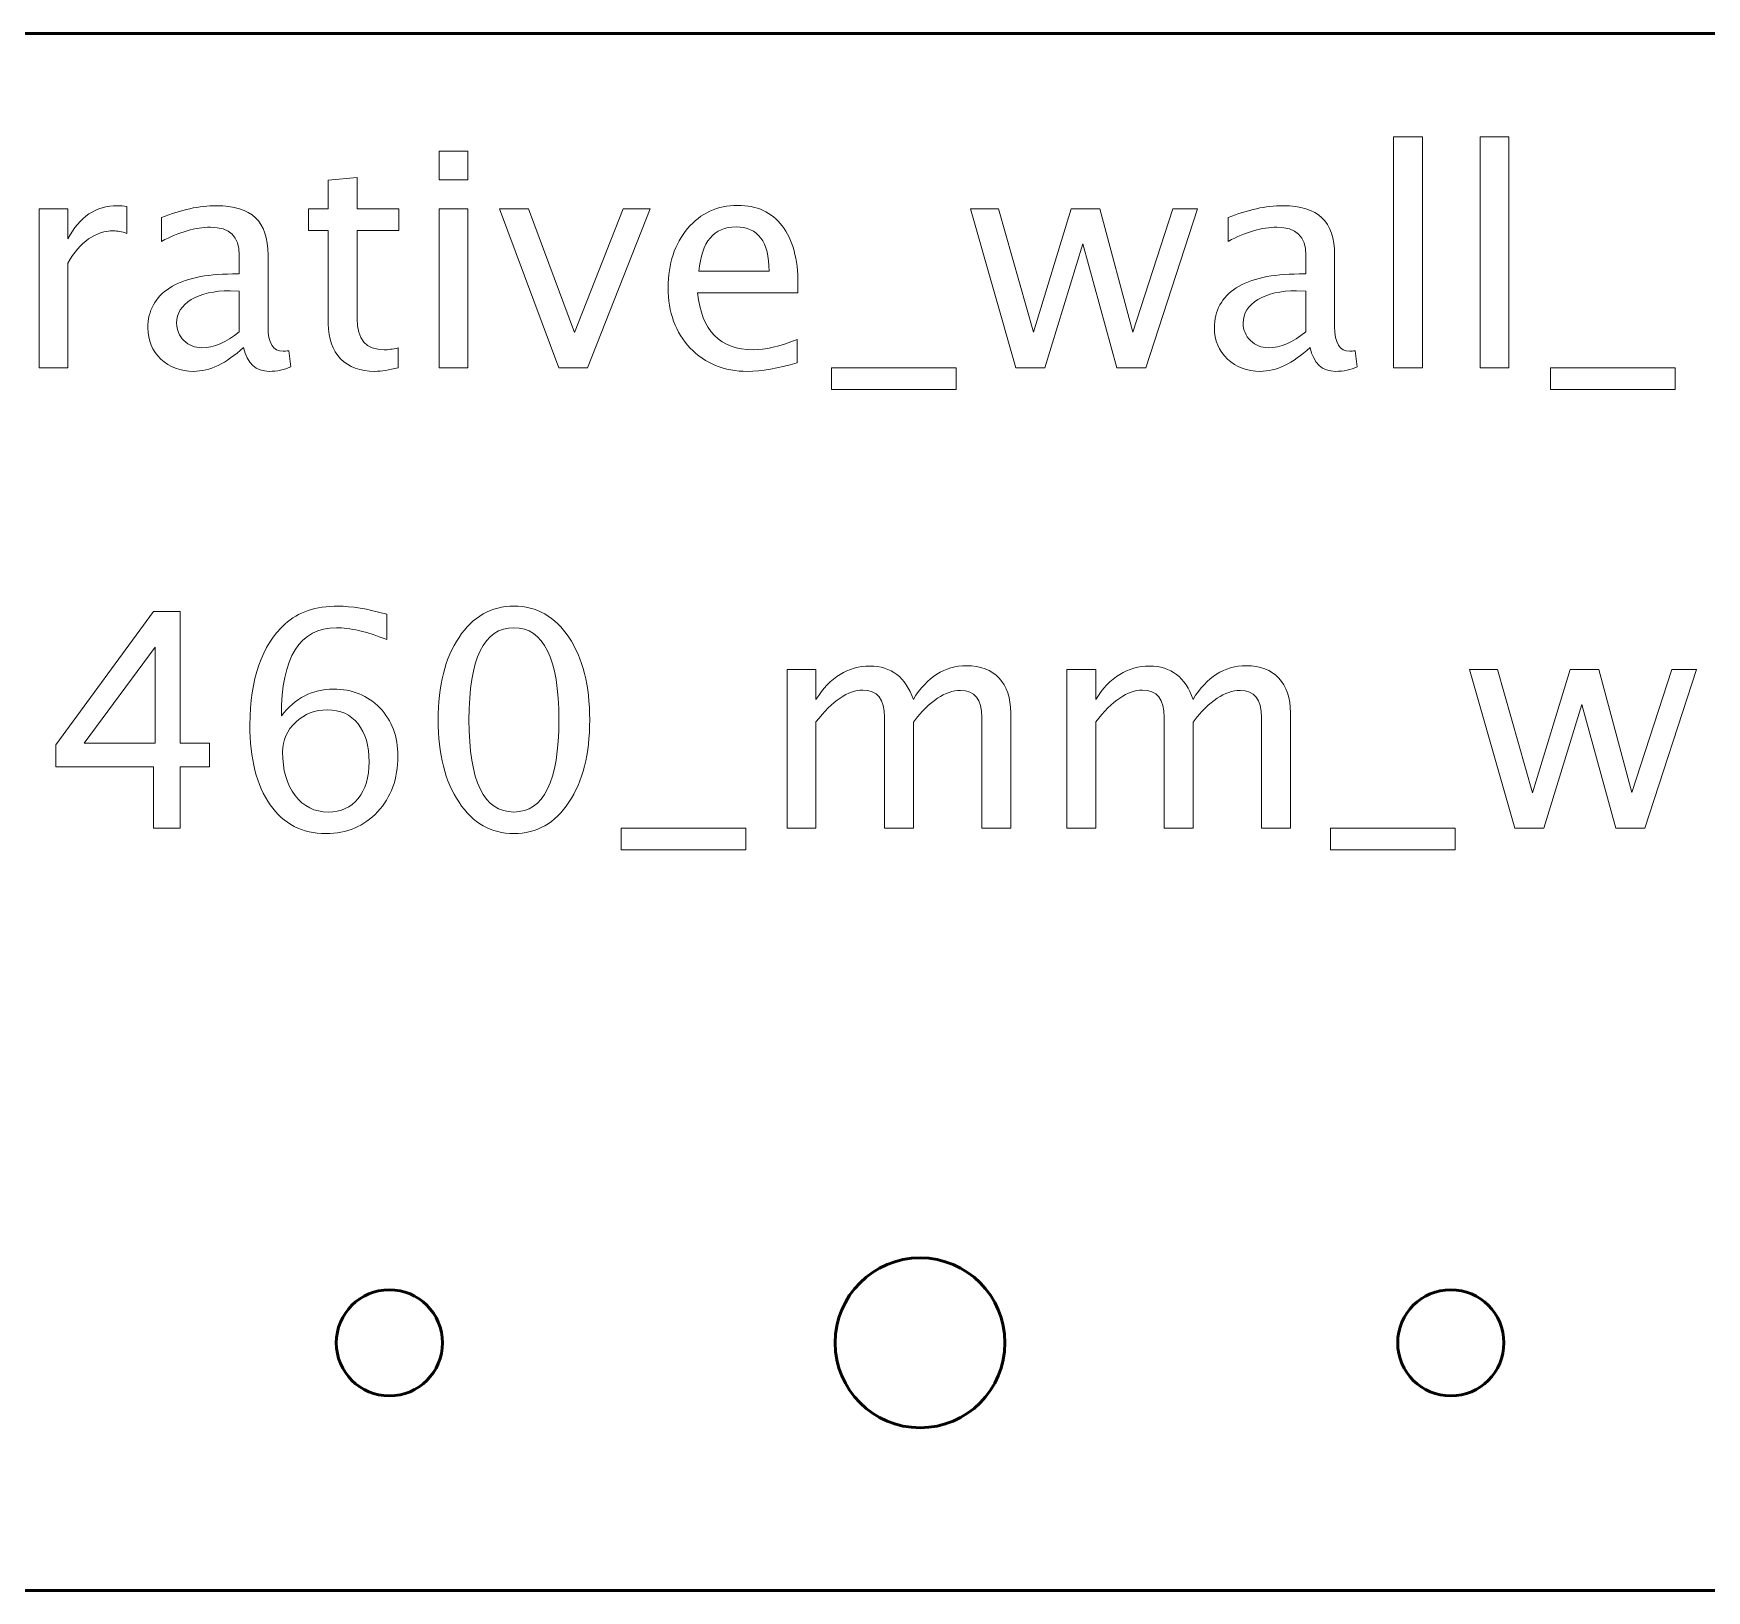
# Model space of a CAD drawing. Header units: centimetres. Extents: x -23.9 to 23.9, y -5.2 to 5.2.
# Drawn here: x -4.006 to 0.723, y 0.8 to 5.2 of the extents above; entities that cross this region are included whole.
import ezdxf

# ---------------------------------------------------------------- set-up
doc = ezdxf.new("R2010")
doc.units = ezdxf.units.CM
doc.header["$MEASUREMENT"] = 0
doc.layers.add('Layer 1', color=7, linetype='Continuous')

msp = doc.modelspace()

# ---------------------------------------------------------------- linework, layer by layer
at = {"layer": 'Layer 1', "lineweight": 53}
for centre, major_axis in [((-1.5, 1.5), (0, 0.24)), ((-3, 1.5), (0, 0.15)), ((0, 1.5), (0, 0.15))]:
    msp.add_ellipse(centre, major_axis=major_axis, ratio=1, dxfattribs=at)
msp.add_open_spline([(-23.95, 1.3), (-23.95, 1.3), (-23.95, 4.7), (-23.95, 4.7), (-23.95, 4.7), (-23.95, 4.97614), (-23.72614, 5.2), (-23.45, 5.2), (-23.45, 5.2), (-23.45, 5.2), (23.45, 5.2), (23.45, 5.2), (23.45, 5.2), (23.72614, 5.2), (23.95, 4.97614), (23.95, 4.7), (23.95, 4.7), (23.95, 4.7), (23.95, 1.3), (23.95, 1.3), (23.95, 1.3), (23.95, 1.02386), (23.72614, 0.8), (23.45, 0.8), (23.45, 0.8), (23.45, 0.8), (-23.45, 0.8), (-23.45, 0.8), (-23.45, 0.8), (-23.72614, 0.8), (-23.95, 1.02386), (-23.95, 1.3)], degree=3, knots=[0, 0, 0, 0, 0.1111111, 0.1111111, 0.1111111, 0.1111111, 0.2222222, 0.2222222, 0.2222222, 0.2222222, 0.3333333, 0.3333333, 0.3333333, 0.3333333, 0.4444444, 0.4444444, 0.4444444, 0.4444444, 0.5555556, 0.5555556, 0.5555556, 0.5555556, 0.6666667, 0.6666667, 0.6666667, 0.6666667, 0.7777778, 0.7777778, 0.7777778, 0.7777778, 1, 1, 1, 1], dxfattribs=at)
at = {"layer": 'Layer 1', "color": 5, "lineweight": 9}
for points, knots in [([(-0.16158, 4.25531), (-0.16158, 4.25531), (-0.16158, 4.90809), (-0.16158, 4.90809), (-0.16158, 4.90809), (-0.16158, 4.90809), (-0.0803, 4.90809), (-0.0803, 4.90809), (-0.0803, 4.90809), (-0.0803, 4.90809), (-0.0803, 4.25531), (-0.0803, 4.25531), (-0.0803, 4.25531), (-0.0803, 4.25531), (-0.16158, 4.25531), (-0.16158, 4.25531)], [0, 0, 0, 0, 0.2, 0.2, 0.2, 0.2, 0.4, 0.4, 0.4, 0.4, 0.6, 0.6, 0.6, 0.6, 1, 1, 1, 1]), ([(0.08311, 4.25531), (0.08311, 4.25531), (0.08311, 4.90809), (0.08311, 4.90809), (0.08311, 4.90809), (0.08311, 4.90809), (0.16439, 4.90809), (0.16439, 4.90809), (0.16439, 4.90809), (0.16439, 4.90809), (0.16439, 4.25531), (0.16439, 4.25531), (0.16439, 4.25531), (0.16439, 4.25531), (0.08311, 4.25531), (0.08311, 4.25531)], [0, 0, 0, 0, 0.2, 0.2, 0.2, 0.2, 0.4, 0.4, 0.4, 0.4, 0.6, 0.6, 0.6, 0.6, 1, 1, 1, 1]), ([(-2.85936, 4.78617), (-2.85936, 4.78617), (-2.85936, 4.86745), (-2.85936, 4.86745), (-2.85936, 4.86745), (-2.85936, 4.86745), (-2.77808, 4.86745), (-2.77808, 4.86745), (-2.77808, 4.86745), (-2.77808, 4.86745), (-2.77808, 4.78617), (-2.77808, 4.78617), (-2.77808, 4.78617), (-2.77808, 4.78617), (-2.85936, 4.78617), (-2.85936, 4.78617)], [0, 0, 0, 0, 0.2, 0.2, 0.2, 0.2, 0.4, 0.4, 0.4, 0.4, 0.6, 0.6, 0.6, 0.6, 1, 1, 1, 1]), ([(-2.97535, 4.25545), (-3.00047, 4.24854), (-3.02234, 4.24515), (-3.04082, 4.24515), (-3.04082, 4.24515), (-3.08231, 4.24515), (-3.11463, 4.257), (-3.13777, 4.28071), (-3.13777, 4.28071), (-3.16105, 4.30442), (-3.17262, 4.3373), (-3.17262, 4.37949), (-3.17262, 4.37949), (-3.17262, 4.37949), (-3.17262, 4.64308), (-3.17262, 4.64308), (-3.17262, 4.64308), (-3.17262, 4.64308), (-3.22879, 4.64308), (-3.22879, 4.64308), (-3.22879, 4.64308), (-3.22879, 4.64308), (-3.22879, 4.70405), (-3.22879, 4.70405), (-3.22879, 4.70405), (-3.22879, 4.70405), (-3.17262, 4.70405), (-3.17262, 4.70405), (-3.17262, 4.70405), (-3.17262, 4.70405), (-3.17262, 4.78518), (-3.17262, 4.78518), (-3.17262, 4.78518), (-3.17262, 4.78518), (-3.09134, 4.79295), (-3.09134, 4.79295), (-3.09134, 4.79295), (-3.09134, 4.79295), (-3.09134, 4.70405), (-3.09134, 4.70405), (-3.09134, 4.70405), (-3.09134, 4.70405), (-2.97366, 4.70405), (-2.97366, 4.70405), (-2.97366, 4.70405), (-2.97366, 4.70405), (-2.97366, 4.64308), (-2.97366, 4.64308), (-2.97366, 4.64308), (-2.97366, 4.64308), (-3.09134, 4.64308), (-3.09134, 4.64308), (-3.09134, 4.64308), (-3.09134, 4.64308), (-3.09134, 4.39416), (-3.09134, 4.39416), (-3.09134, 4.39416), (-3.09134, 4.33546), (-3.0658, 4.30611), (-3.01486, 4.30611), (-3.01486, 4.30611), (-3.00399, 4.30611), (-2.99087, 4.30794), (-2.97535, 4.31147), (-2.97535, 4.31147), (-2.97535, 4.31147), (-2.97535, 4.25545), (-2.97535, 4.25545)], [0, 0, 0, 0, 0.0555556, 0.0555556, 0.0555556, 0.0555556, 0.1111111, 0.1111111, 0.1111111, 0.1111111, 0.1666667, 0.1666667, 0.1666667, 0.1666667, 0.2222222, 0.2222222, 0.2222222, 0.2222222, 0.2777778, 0.2777778, 0.2777778, 0.2777778, 0.3333333, 0.3333333, 0.3333333, 0.3333333, 0.3888889, 0.3888889, 0.3888889, 0.3888889, 0.4444444, 0.4444444, 0.4444444, 0.4444444, 0.5, 0.5, 0.5, 0.5, 0.5555556, 0.5555556, 0.5555556, 0.5555556, 0.6111111, 0.6111111, 0.6111111, 0.6111111, 0.6666667, 0.6666667, 0.6666667, 0.6666667, 0.7222222, 0.7222222, 0.7222222, 0.7222222, 0.7777778, 0.7777778, 0.7777778, 0.7777778, 0.8333333, 0.8333333, 0.8333333, 0.8333333, 0.8888889, 0.8888889, 0.8888889, 0.8888889, 1, 1, 1, 1]), ([(-3.98994, 4.25531), (-3.98994, 4.25531), (-3.98994, 4.70405), (-3.98994, 4.70405), (-3.98994, 4.70405), (-3.98994, 4.70405), (-3.90866, 4.70405), (-3.90866, 4.70405), (-3.90866, 4.70405), (-3.90866, 4.70405), (-3.90866, 4.61924), (-3.90866, 4.61924), (-3.90866, 4.61924), (-3.87634, 4.68203), (-3.8295, 4.71336), (-3.76797, 4.71336), (-3.76797, 4.71336), (-3.75965, 4.71336), (-3.7509, 4.71265), (-3.74187, 4.71124), (-3.74187, 4.71124), (-3.74187, 4.71124), (-3.74187, 4.63518), (-3.74187, 4.63518), (-3.74187, 4.63518), (-3.75598, 4.63984), (-3.76839, 4.64224), (-3.77912, 4.64224), (-3.77912, 4.64224), (-3.83077, 4.64224), (-3.87395, 4.61176), (-3.90866, 4.55066), (-3.90866, 4.55066), (-3.90866, 4.55066), (-3.90866, 4.25531), (-3.90866, 4.25531), (-3.90866, 4.25531), (-3.90866, 4.25531), (-3.98994, 4.25531), (-3.98994, 4.25531)], [0, 0, 0, 0, 0.0909091, 0.0909091, 0.0909091, 0.0909091, 0.1818182, 0.1818182, 0.1818182, 0.1818182, 0.2727273, 0.2727273, 0.2727273, 0.2727273, 0.3636364, 0.3636364, 0.3636364, 0.3636364, 0.4545455, 0.4545455, 0.4545455, 0.4545455, 0.5454545, 0.5454545, 0.5454545, 0.5454545, 0.6363636, 0.6363636, 0.6363636, 0.6363636, 0.7272727, 0.7272727, 0.7272727, 0.7272727, 0.8181818, 0.8181818, 0.8181818, 0.8181818, 1, 1, 1, 1]), ([(-3.41223, 4.31246), (-3.46105, 4.26759), (-3.50804, 4.24515), (-3.5532, 4.24515), (-3.5532, 4.24515), (-3.59031, 4.24515), (-3.62121, 4.25672), (-3.64563, 4.28), (-3.64563, 4.28), (-3.67018, 4.30329), (-3.68246, 4.33264), (-3.68246, 4.36806), (-3.68246, 4.36806), (-3.68246, 4.41702), (-3.66185, 4.4547), (-3.62065, 4.48095), (-3.62065, 4.48095), (-3.57944, 4.50719), (-3.52032, 4.52032), (-3.44327, 4.52032), (-3.44327, 4.52032), (-3.44327, 4.52032), (-3.42422, 4.52032), (-3.42422, 4.52032), (-3.42422, 4.52032), (-3.42422, 4.52032), (-3.42422, 4.57436), (-3.42422, 4.57436), (-3.42422, 4.57436), (-3.42422, 4.62643), (-3.45132, 4.6524), (-3.50564, 4.6524), (-3.50564, 4.6524), (-3.54769, 4.6524), (-3.5937, 4.63913), (-3.64351, 4.6126), (-3.64351, 4.6126), (-3.64351, 4.6126), (-3.64351, 4.67949), (-3.64351, 4.67949), (-3.64351, 4.67949), (-3.58876, 4.70207), (-3.53711, 4.71336), (-3.48871, 4.71336), (-3.48871, 4.71336), (-3.4389, 4.71336), (-3.40207, 4.70207), (-3.3785, 4.67935), (-3.3785, 4.67935), (-3.3548, 4.65663), (-3.34294, 4.62164), (-3.34294, 4.57436), (-3.34294, 4.57436), (-3.34294, 4.57436), (-3.34294, 4.37159), (-3.34294, 4.37159), (-3.34294, 4.37159), (-3.34294, 4.32516), (-3.32869, 4.30188), (-3.30004, 4.30188), (-3.30004, 4.30188), (-3.29652, 4.30188), (-3.29129, 4.30244), (-3.28438, 4.30357), (-3.28438, 4.30357), (-3.28438, 4.30357), (-3.27859, 4.25841), (-3.27859, 4.25841), (-3.27859, 4.25841), (-3.29708, 4.24952), (-3.3174, 4.24515), (-3.3397, 4.24515), (-3.3397, 4.24515), (-3.37766, 4.24515), (-3.40179, 4.26759), (-3.41223, 4.31246)], [0, 0, 0, 0, 0.05, 0.05, 0.05, 0.05, 0.1, 0.1, 0.1, 0.1, 0.15, 0.15, 0.15, 0.15, 0.2, 0.2, 0.2, 0.2, 0.25, 0.25, 0.25, 0.25, 0.3, 0.3, 0.3, 0.3, 0.35, 0.35, 0.35, 0.35, 0.4, 0.4, 0.4, 0.4, 0.45, 0.45, 0.45, 0.45, 0.5, 0.5, 0.5, 0.5, 0.55, 0.55, 0.55, 0.55, 0.6, 0.6, 0.6, 0.6, 0.65, 0.65, 0.65, 0.65, 0.7, 0.7, 0.7, 0.7, 0.75, 0.75, 0.75, 0.75, 0.8, 0.8, 0.8, 0.8, 0.85, 0.85, 0.85, 0.85, 0.9, 0.9, 0.9, 0.9, 1, 1, 1, 1]), ([(-2.85936, 4.25531), (-2.85936, 4.25531), (-2.85936, 4.70405), (-2.85936, 4.70405), (-2.85936, 4.70405), (-2.85936, 4.70405), (-2.77808, 4.70405), (-2.77808, 4.70405), (-2.77808, 4.70405), (-2.77808, 4.70405), (-2.77808, 4.25531), (-2.77808, 4.25531), (-2.77808, 4.25531), (-2.77808, 4.25531), (-2.85936, 4.25531), (-2.85936, 4.25531)], [0, 0, 0, 0, 0.2, 0.2, 0.2, 0.2, 0.4, 0.4, 0.4, 0.4, 0.6, 0.6, 0.6, 0.6, 1, 1, 1, 1]), ([(-2.52125, 4.25531), (-2.52125, 4.25531), (-2.68833, 4.70405), (-2.68833, 4.70405), (-2.68833, 4.70405), (-2.68833, 4.70405), (-2.60705, 4.70405), (-2.60705, 4.70405), (-2.60705, 4.70405), (-2.60705, 4.70405), (-2.4768, 4.35536), (-2.4768, 4.35536), (-2.4768, 4.35536), (-2.4768, 4.35536), (-2.33894, 4.70405), (-2.33894, 4.70405), (-2.33894, 4.70405), (-2.33894, 4.70405), (-2.26245, 4.70405), (-2.26245, 4.70405), (-2.26245, 4.70405), (-2.26245, 4.70405), (-2.43983, 4.25531), (-2.43983, 4.25531), (-2.43983, 4.25531), (-2.43983, 4.25531), (-2.52125, 4.25531), (-2.52125, 4.25531)], [0, 0, 0, 0, 0.125, 0.125, 0.125, 0.125, 0.25, 0.25, 0.25, 0.25, 0.375, 0.375, 0.375, 0.375, 0.5, 0.5, 0.5, 0.5, 0.625, 0.625, 0.625, 0.625, 0.75, 0.75, 0.75, 0.75, 1, 1, 1, 1]), ([(-1.84717, 4.2697), (-1.90178, 4.25333), (-1.94848, 4.24515), (-1.98743, 4.24515), (-1.98743, 4.24515), (-2.05389, 4.24515), (-2.10794, 4.26716), (-2.14957, 4.31105), (-2.14957, 4.31105), (-2.1912, 4.35493), (-2.21208, 4.4118), (-2.21208, 4.48179), (-2.21208, 4.48179), (-2.21208, 4.54967), (-2.19374, 4.60541), (-2.15691, 4.64901), (-2.15691, 4.64901), (-2.12008, 4.69247), (-2.07294, 4.71421), (-2.01551, 4.71421), (-2.01551, 4.71421), (-1.96118, 4.71421), (-1.91913, 4.69487), (-1.8895, 4.65621), (-1.8895, 4.65621), (-1.85987, 4.61754), (-1.84505, 4.56279), (-1.84505, 4.49181), (-1.84505, 4.49181), (-1.84505, 4.49181), (-1.84547, 4.46698), (-1.84547, 4.46698), (-1.84547, 4.46698), (-1.84547, 4.46698), (-2.12911, 4.46698), (-2.12911, 4.46698), (-2.12911, 4.46698), (-2.11725, 4.35973), (-2.0649, 4.30611), (-1.97219, 4.30611), (-1.97219, 4.30611), (-1.93818, 4.30611), (-1.89655, 4.31571), (-1.84717, 4.3349), (-1.84717, 4.3349), (-1.84717, 4.3349), (-1.84717, 4.2697), (-1.84717, 4.2697)], [0, 0, 0, 0, 0.0769231, 0.0769231, 0.0769231, 0.0769231, 0.1538462, 0.1538462, 0.1538462, 0.1538462, 0.2307692, 0.2307692, 0.2307692, 0.2307692, 0.3076923, 0.3076923, 0.3076923, 0.3076923, 0.3846154, 0.3846154, 0.3846154, 0.3846154, 0.4615385, 0.4615385, 0.4615385, 0.4615385, 0.5384615, 0.5384615, 0.5384615, 0.5384615, 0.6153846, 0.6153846, 0.6153846, 0.6153846, 0.6923077, 0.6923077, 0.6923077, 0.6923077, 0.7692308, 0.7692308, 0.7692308, 0.7692308, 0.8461538, 0.8461538, 0.8461538, 0.8461538, 1, 1, 1, 1]), ([(-1.22895, 4.25531), (-1.22895, 4.25531), (-1.35764, 4.70405), (-1.35764, 4.70405), (-1.35764, 4.70405), (-1.35764, 4.70405), (-1.27834, 4.70405), (-1.27834, 4.70405), (-1.27834, 4.70405), (-1.27834, 4.70405), (-1.1797, 4.35564), (-1.1797, 4.35564), (-1.1797, 4.35564), (-1.1797, 4.35564), (-1.0733, 4.70405), (-1.0733, 4.70405), (-1.0733, 4.70405), (-1.0733, 4.70405), (-0.99202, 4.70405), (-0.99202, 4.70405), (-0.99202, 4.70405), (-0.99202, 4.70405), (-0.89846, 4.3562), (-0.89846, 4.3562), (-0.89846, 4.3562), (-0.89846, 4.3562), (-0.78529, 4.70405), (-0.78529, 4.70405), (-0.78529, 4.70405), (-0.78529, 4.70405), (-0.71586, 4.70405), (-0.71586, 4.70405), (-0.71586, 4.70405), (-0.71586, 4.70405), (-0.86234, 4.25531), (-0.86234, 4.25531), (-0.86234, 4.25531), (-0.86234, 4.25531), (-0.94362, 4.25531), (-0.94362, 4.25531), (-0.94362, 4.25531), (-0.94362, 4.25531), (-1.03986, 4.60527), (-1.03986, 4.60527), (-1.03986, 4.60527), (-1.03986, 4.60527), (-1.14767, 4.25531), (-1.14767, 4.25531), (-1.14767, 4.25531), (-1.14767, 4.25531), (-1.22895, 4.25531), (-1.22895, 4.25531)], [0, 0, 0, 0, 0.0714286, 0.0714286, 0.0714286, 0.0714286, 0.1428571, 0.1428571, 0.1428571, 0.1428571, 0.2142857, 0.2142857, 0.2142857, 0.2142857, 0.2857143, 0.2857143, 0.2857143, 0.2857143, 0.3571429, 0.3571429, 0.3571429, 0.3571429, 0.4285714, 0.4285714, 0.4285714, 0.4285714, 0.5, 0.5, 0.5, 0.5, 0.5714286, 0.5714286, 0.5714286, 0.5714286, 0.6428571, 0.6428571, 0.6428571, 0.6428571, 0.7142857, 0.7142857, 0.7142857, 0.7142857, 0.7857143, 0.7857143, 0.7857143, 0.7857143, 0.8571429, 0.8571429, 0.8571429, 0.8571429, 1, 1, 1, 1]), ([(-0.3978, 4.31246), (-0.44662, 4.26759), (-0.49361, 4.24515), (-0.53877, 4.24515), (-0.53877, 4.24515), (-0.57588, 4.24515), (-0.60678, 4.25672), (-0.6312, 4.28), (-0.6312, 4.28), (-0.65575, 4.30329), (-0.66803, 4.33264), (-0.66803, 4.36806), (-0.66803, 4.36806), (-0.66803, 4.41702), (-0.64742, 4.4547), (-0.60622, 4.48095), (-0.60622, 4.48095), (-0.56501, 4.50719), (-0.50589, 4.52032), (-0.42884, 4.52032), (-0.42884, 4.52032), (-0.42884, 4.52032), (-0.40979, 4.52032), (-0.40979, 4.52032), (-0.40979, 4.52032), (-0.40979, 4.52032), (-0.40979, 4.57436), (-0.40979, 4.57436), (-0.40979, 4.57436), (-0.40979, 4.62643), (-0.43689, 4.6524), (-0.49121, 4.6524), (-0.49121, 4.6524), (-0.53326, 4.6524), (-0.57927, 4.63913), (-0.62908, 4.6126), (-0.62908, 4.6126), (-0.62908, 4.6126), (-0.62908, 4.67949), (-0.62908, 4.67949), (-0.62908, 4.67949), (-0.57433, 4.70207), (-0.52268, 4.71336), (-0.47428, 4.71336), (-0.47428, 4.71336), (-0.42447, 4.71336), (-0.38764, 4.70207), (-0.36407, 4.67935), (-0.36407, 4.67935), (-0.34037, 4.65663), (-0.32851, 4.62164), (-0.32851, 4.57436), (-0.32851, 4.57436), (-0.32851, 4.57436), (-0.32851, 4.37159), (-0.32851, 4.37159), (-0.32851, 4.37159), (-0.32851, 4.32516), (-0.31426, 4.30188), (-0.28561, 4.30188), (-0.28561, 4.30188), (-0.28209, 4.30188), (-0.27686, 4.30244), (-0.26995, 4.30357), (-0.26995, 4.30357), (-0.26995, 4.30357), (-0.26416, 4.25841), (-0.26416, 4.25841), (-0.26416, 4.25841), (-0.28265, 4.24952), (-0.30297, 4.24515), (-0.32527, 4.24515), (-0.32527, 4.24515), (-0.36323, 4.24515), (-0.38736, 4.26759), (-0.3978, 4.31246)], [0, 0, 0, 0, 0.05, 0.05, 0.05, 0.05, 0.1, 0.1, 0.1, 0.1, 0.15, 0.15, 0.15, 0.15, 0.2, 0.2, 0.2, 0.2, 0.25, 0.25, 0.25, 0.25, 0.3, 0.3, 0.3, 0.3, 0.35, 0.35, 0.35, 0.35, 0.4, 0.4, 0.4, 0.4, 0.45, 0.45, 0.45, 0.45, 0.5, 0.5, 0.5, 0.5, 0.55, 0.55, 0.55, 0.55, 0.6, 0.6, 0.6, 0.6, 0.65, 0.65, 0.65, 0.65, 0.7, 0.7, 0.7, 0.7, 0.75, 0.75, 0.75, 0.75, 0.8, 0.8, 0.8, 0.8, 0.85, 0.85, 0.85, 0.85, 0.9, 0.9, 0.9, 0.9, 1, 1, 1, 1]), ([(-2.12487, 4.52794), (-2.12487, 4.52794), (-1.92675, 4.52794), (-1.92675, 4.52794), (-1.92675, 4.52794), (-1.92675, 4.61148), (-1.95794, 4.65324), (-2.02017, 4.65324), (-2.02017, 4.65324), (-2.08282, 4.65324), (-2.11768, 4.61148), (-2.12487, 4.52794)], [0, 0, 0, 0, 0.25, 0.25, 0.25, 0.25, 0.5, 0.5, 0.5, 0.5, 1, 1, 1, 1]), ([(-3.42422, 4.35677), (-3.42422, 4.35677), (-3.42422, 4.47206), (-3.42422, 4.47206), (-3.42422, 4.47206), (-3.42422, 4.47206), (-3.45033, 4.4729), (-3.45033, 4.4729), (-3.45033, 4.4729), (-3.49548, 4.4729), (-3.53189, 4.46458), (-3.55969, 4.44793), (-3.55969, 4.44793), (-3.58735, 4.43114), (-3.60118, 4.40898), (-3.60118, 4.38132), (-3.60118, 4.38132), (-3.60118, 4.36199), (-3.59426, 4.34562), (-3.58057, 4.33222), (-3.58057, 4.33222), (-3.56674, 4.31881), (-3.54995, 4.31204), (-3.53006, 4.31204), (-3.53006, 4.31204), (-3.49619, 4.31204), (-3.46091, 4.32699), (-3.42422, 4.35677)], [0, 0, 0, 0, 0.125, 0.125, 0.125, 0.125, 0.25, 0.25, 0.25, 0.25, 0.375, 0.375, 0.375, 0.375, 0.5, 0.5, 0.5, 0.5, 0.625, 0.625, 0.625, 0.625, 0.75, 0.75, 0.75, 0.75, 1, 1, 1, 1]), ([(-0.40979, 4.35677), (-0.40979, 4.35677), (-0.40979, 4.47206), (-0.40979, 4.47206), (-0.40979, 4.47206), (-0.40979, 4.47206), (-0.4359, 4.4729), (-0.4359, 4.4729), (-0.4359, 4.4729), (-0.48105, 4.4729), (-0.51746, 4.46458), (-0.54526, 4.44793), (-0.54526, 4.44793), (-0.57292, 4.43114), (-0.58675, 4.40898), (-0.58675, 4.38132), (-0.58675, 4.38132), (-0.58675, 4.36199), (-0.57983, 4.34562), (-0.56614, 4.33222), (-0.56614, 4.33222), (-0.55231, 4.31881), (-0.53552, 4.31204), (-0.51563, 4.31204), (-0.51563, 4.31204), (-0.48176, 4.31204), (-0.44648, 4.32699), (-0.40979, 4.35677)], [0, 0, 0, 0, 0.125, 0.125, 0.125, 0.125, 0.25, 0.25, 0.25, 0.25, 0.375, 0.375, 0.375, 0.375, 0.5, 0.5, 0.5, 0.5, 0.625, 0.625, 0.625, 0.625, 0.75, 0.75, 0.75, 0.75, 1, 1, 1, 1]), ([(-1.7505, 4.19435), (-1.7505, 4.19435), (-1.7505, 4.25531), (-1.7505, 4.25531), (-1.7505, 4.25531), (-1.7505, 4.25531), (-1.39829, 4.25531), (-1.39829, 4.25531), (-1.39829, 4.25531), (-1.39829, 4.25531), (-1.39829, 4.19435), (-1.39829, 4.19435), (-1.39829, 4.19435), (-1.39829, 4.19435), (-1.7505, 4.19435), (-1.7505, 4.19435)], [0, 0, 0, 0, 0.2, 0.2, 0.2, 0.2, 0.4, 0.4, 0.4, 0.4, 0.6, 0.6, 0.6, 0.6, 1, 1, 1, 1]), ([(0.28208, 4.19435), (0.28208, 4.19435), (0.28208, 4.25531), (0.28208, 4.25531), (0.28208, 4.25531), (0.28208, 4.25531), (0.63429, 4.25531), (0.63429, 4.25531), (0.63429, 4.25531), (0.63429, 4.25531), (0.63429, 4.19435), (0.63429, 4.19435), (0.63429, 4.19435), (0.63429, 4.19435), (0.28208, 4.19435), (0.28208, 4.19435)], [0, 0, 0, 0, 0.2, 0.2, 0.2, 0.2, 0.4, 0.4, 0.4, 0.4, 0.6, 0.6, 0.6, 0.6, 1, 1, 1, 1]), ([(-3.66702, 2.95427), (-3.66702, 2.95427), (-3.66702, 3.12784), (-3.66702, 3.12784), (-3.66702, 3.12784), (-3.66702, 3.12784), (-3.94303, 3.12784), (-3.94303, 3.12784), (-3.94303, 3.12784), (-3.94303, 3.12784), (-3.94303, 3.18964), (-3.94303, 3.18964), (-3.94303, 3.18964), (-3.94303, 3.18964), (-3.66702, 3.56641), (-3.66702, 3.56641), (-3.66702, 3.56641), (-3.66702, 3.56641), (-3.59082, 3.56641), (-3.59082, 3.56641), (-3.59082, 3.56641), (-3.59082, 3.56641), (-3.59082, 3.19472), (-3.59082, 3.19472), (-3.59082, 3.19472), (-3.59082, 3.19472), (-3.50869, 3.19472), (-3.50869, 3.19472), (-3.50869, 3.19472), (-3.50869, 3.19472), (-3.50869, 3.12784), (-3.50869, 3.12784), (-3.50869, 3.12784), (-3.50869, 3.12784), (-3.59082, 3.12784), (-3.59082, 3.12784), (-3.59082, 3.12784), (-3.59082, 3.12784), (-3.59082, 2.95427), (-3.59082, 2.95427), (-3.59082, 2.95427), (-3.59082, 2.95427), (-3.66702, 2.95427), (-3.66702, 2.95427)], [0, 0, 0, 0, 0.0833333, 0.0833333, 0.0833333, 0.0833333, 0.1666667, 0.1666667, 0.1666667, 0.1666667, 0.25, 0.25, 0.25, 0.25, 0.3333333, 0.3333333, 0.3333333, 0.3333333, 0.4166667, 0.4166667, 0.4166667, 0.4166667, 0.5, 0.5, 0.5, 0.5, 0.5833333, 0.5833333, 0.5833333, 0.5833333, 0.6666667, 0.6666667, 0.6666667, 0.6666667, 0.75, 0.75, 0.75, 0.75, 0.8333333, 0.8333333, 0.8333333, 0.8333333, 1, 1, 1, 1]), ([(-3.3052, 3.27149), (-3.26626, 3.32187), (-3.21729, 3.34712), (-3.15831, 3.34712), (-3.15831, 3.34712), (-3.10482, 3.34712), (-3.06108, 3.32949), (-3.02693, 3.29407), (-3.02693, 3.29407), (-2.99292, 3.25865), (-2.97585, 3.21321), (-2.97585, 3.15775), (-2.97585, 3.15775), (-2.97585, 3.09411), (-2.9949, 3.04176), (-3.03314, 3.0007), (-3.03314, 3.0007), (-3.07138, 2.95963), (-3.11992, 2.93903), (-3.17905, 2.93903), (-3.17905, 2.93903), (-3.24622, 2.93903), (-3.29899, 2.96626), (-3.33695, 3.02059), (-3.33695, 3.02059), (-3.37505, 3.07506), (-3.3941, 3.15042), (-3.3941, 3.24651), (-3.3941, 3.24651), (-3.3941, 3.37605), (-3.3608, 3.47102), (-3.29434, 3.5317), (-3.29434, 3.5317), (-3.25821, 3.565), (-3.20826, 3.58165), (-3.14462, 3.58165), (-3.14462, 3.58165), (-3.10765, 3.58165), (-3.06179, 3.57403), (-3.00717, 3.55879), (-3.00717, 3.55879), (-3.00717, 3.55879), (-3.00717, 3.48767), (-3.00717, 3.48767), (-3.00717, 3.48767), (-3.06489, 3.50969), (-3.1123, 3.52069), (-3.14956, 3.52069), (-3.14956, 3.52069), (-3.25327, 3.52069), (-3.3052, 3.43758), (-3.3052, 3.27149)], [0, 0, 0, 0, 0.0714286, 0.0714286, 0.0714286, 0.0714286, 0.1428571, 0.1428571, 0.1428571, 0.1428571, 0.2142857, 0.2142857, 0.2142857, 0.2142857, 0.2857143, 0.2857143, 0.2857143, 0.2857143, 0.3571429, 0.3571429, 0.3571429, 0.3571429, 0.4285714, 0.4285714, 0.4285714, 0.4285714, 0.5, 0.5, 0.5, 0.5, 0.5714286, 0.5714286, 0.5714286, 0.5714286, 0.6428571, 0.6428571, 0.6428571, 0.6428571, 0.7142857, 0.7142857, 0.7142857, 0.7142857, 0.7857143, 0.7857143, 0.7857143, 0.7857143, 0.8571429, 0.8571429, 0.8571429, 0.8571429, 1, 1, 1, 1]), ([(-2.6479, 2.93903), (-2.71211, 2.93903), (-2.7639, 2.96852), (-2.80313, 3.02737), (-2.80313, 3.02737), (-2.8425, 3.08621), (-2.86211, 3.16382), (-2.86211, 3.26034), (-2.86211, 3.26034), (-2.86211, 3.35686), (-2.8425, 3.43447), (-2.80313, 3.49332), (-2.80313, 3.49332), (-2.7639, 3.55216), (-2.71211, 3.58165), (-2.6479, 3.58165), (-2.6479, 3.58165), (-2.58341, 3.58165), (-2.53163, 3.5523), (-2.4924, 3.4936), (-2.4924, 3.4936), (-2.45331, 3.4349), (-2.43369, 3.35714), (-2.43369, 3.26034), (-2.43369, 3.26034), (-2.43369, 3.16382), (-2.45331, 3.08621), (-2.4924, 3.02737), (-2.4924, 3.02737), (-2.53163, 2.96852), (-2.58341, 2.93903), (-2.6479, 2.93903)], [0, 0, 0, 0, 0.1111111, 0.1111111, 0.1111111, 0.1111111, 0.2222222, 0.2222222, 0.2222222, 0.2222222, 0.3333333, 0.3333333, 0.3333333, 0.3333333, 0.4444444, 0.4444444, 0.4444444, 0.4444444, 0.5555556, 0.5555556, 0.5555556, 0.5555556, 0.6666667, 0.6666667, 0.6666667, 0.6666667, 0.7777778, 0.7777778, 0.7777778, 0.7777778, 1, 1, 1, 1]), ([(-2.64804, 2.99999), (-2.56324, 2.99999), (-2.5209, 3.08677), (-2.5209, 3.26034), (-2.5209, 3.26034), (-2.5209, 3.43391), (-2.56324, 3.52069), (-2.64804, 3.52069), (-2.64804, 3.52069), (-2.73257, 3.52069), (-2.7749, 3.43391), (-2.7749, 3.26034), (-2.7749, 3.26034), (-2.7749, 3.08677), (-2.73257, 2.99999), (-2.64804, 2.99999)], [0, 0, 0, 0, 0.2, 0.2, 0.2, 0.2, 0.4, 0.4, 0.4, 0.4, 0.6, 0.6, 0.6, 0.6, 1, 1, 1, 1]), ([(-3.86274, 3.19472), (-3.86274, 3.19472), (-3.66194, 3.19472), (-3.66194, 3.19472), (-3.66194, 3.19472), (-3.66194, 3.19472), (-3.66194, 3.46594), (-3.66194, 3.46594), (-3.66194, 3.46594), (-3.66194, 3.46594), (-3.86274, 3.19472), (-3.86274, 3.19472)], [0, 0, 0, 0, 0.25, 0.25, 0.25, 0.25, 0.5, 0.5, 0.5, 0.5, 1, 1, 1, 1]), ([(-1.87545, 2.95427), (-1.87545, 2.95427), (-1.87545, 3.40301), (-1.87545, 3.40301), (-1.87545, 3.40301), (-1.87545, 3.40301), (-1.79417, 3.40301), (-1.79417, 3.40301), (-1.79417, 3.40301), (-1.79417, 3.40301), (-1.79417, 3.3182), (-1.79417, 3.3182), (-1.79417, 3.3182), (-1.75452, 3.38099), (-1.70372, 3.41232), (-1.64149, 3.41232), (-1.64149, 3.41232), (-1.58151, 3.41232), (-1.54073, 3.38099), (-1.519, 3.3182), (-1.519, 3.3182), (-1.48048, 3.38156), (-1.43024, 3.41317), (-1.36858, 3.41317), (-1.36858, 3.41317), (-1.32921, 3.41317), (-1.29859, 3.40159), (-1.27671, 3.37831), (-1.27671, 3.37831), (-1.25484, 3.35503), (-1.24383, 3.32243), (-1.24383, 3.28052), (-1.24383, 3.28052), (-1.24383, 3.28052), (-1.24383, 2.95427), (-1.24383, 2.95427), (-1.24383, 2.95427), (-1.24383, 2.95427), (-1.32511, 2.95427), (-1.32511, 2.95427), (-1.32511, 2.95427), (-1.32511, 2.95427), (-1.32511, 3.26711), (-1.32511, 3.26711), (-1.32511, 3.26711), (-1.32511, 3.3182), (-1.34543, 3.34374), (-1.38607, 3.34374), (-1.38607, 3.34374), (-1.42827, 3.34374), (-1.47258, 3.31396), (-1.519, 3.25427), (-1.519, 3.25427), (-1.519, 3.25427), (-1.519, 2.95427), (-1.519, 2.95427), (-1.519, 2.95427), (-1.519, 2.95427), (-1.60028, 2.95427), (-1.60028, 2.95427), (-1.60028, 2.95427), (-1.60028, 2.95427), (-1.60028, 3.2674), (-1.60028, 3.2674), (-1.60028, 3.2674), (-1.60028, 3.3189), (-1.62088, 3.34458), (-1.66223, 3.34458), (-1.66223, 3.34458), (-1.70329, 3.34458), (-1.74732, 3.31467), (-1.79417, 3.2547), (-1.79417, 3.2547), (-1.79417, 3.2547), (-1.79417, 2.95427), (-1.79417, 2.95427), (-1.79417, 2.95427), (-1.79417, 2.95427), (-1.87545, 2.95427), (-1.87545, 2.95427)], [0, 0, 0, 0, 0.047619, 0.047619, 0.047619, 0.047619, 0.0952381, 0.0952381, 0.0952381, 0.0952381, 0.1428571, 0.1428571, 0.1428571, 0.1428571, 0.1904762, 0.1904762, 0.1904762, 0.1904762, 0.2380952, 0.2380952, 0.2380952, 0.2380952, 0.2857143, 0.2857143, 0.2857143, 0.2857143, 0.3333333, 0.3333333, 0.3333333, 0.3333333, 0.3809524, 0.3809524, 0.3809524, 0.3809524, 0.4285714, 0.4285714, 0.4285714, 0.4285714, 0.4761905, 0.4761905, 0.4761905, 0.4761905, 0.5238095, 0.5238095, 0.5238095, 0.5238095, 0.5714286, 0.5714286, 0.5714286, 0.5714286, 0.6190476, 0.6190476, 0.6190476, 0.6190476, 0.6666667, 0.6666667, 0.6666667, 0.6666667, 0.7142857, 0.7142857, 0.7142857, 0.7142857, 0.7619048, 0.7619048, 0.7619048, 0.7619048, 0.8095238, 0.8095238, 0.8095238, 0.8095238, 0.8571429, 0.8571429, 0.8571429, 0.8571429, 0.9047619, 0.9047619, 0.9047619, 0.9047619, 1, 1, 1, 1]), ([(-1.08494, 2.95427), (-1.08494, 2.95427), (-1.08494, 3.40301), (-1.08494, 3.40301), (-1.08494, 3.40301), (-1.08494, 3.40301), (-1.00366, 3.40301), (-1.00366, 3.40301), (-1.00366, 3.40301), (-1.00366, 3.40301), (-1.00366, 3.3182), (-1.00366, 3.3182), (-1.00366, 3.3182), (-0.96401, 3.38099), (-0.91321, 3.41232), (-0.85098, 3.41232), (-0.85098, 3.41232), (-0.791, 3.41232), (-0.75022, 3.38099), (-0.72849, 3.3182), (-0.72849, 3.3182), (-0.68997, 3.38156), (-0.63973, 3.41317), (-0.57807, 3.41317), (-0.57807, 3.41317), (-0.5387, 3.41317), (-0.50808, 3.40159), (-0.4862, 3.37831), (-0.4862, 3.37831), (-0.46433, 3.35503), (-0.45332, 3.32243), (-0.45332, 3.28052), (-0.45332, 3.28052), (-0.45332, 3.28052), (-0.45332, 2.95427), (-0.45332, 2.95427), (-0.45332, 2.95427), (-0.45332, 2.95427), (-0.5346, 2.95427), (-0.5346, 2.95427), (-0.5346, 2.95427), (-0.5346, 2.95427), (-0.5346, 3.26711), (-0.5346, 3.26711), (-0.5346, 3.26711), (-0.5346, 3.3182), (-0.55492, 3.34374), (-0.59556, 3.34374), (-0.59556, 3.34374), (-0.63776, 3.34374), (-0.68207, 3.31396), (-0.72849, 3.25427), (-0.72849, 3.25427), (-0.72849, 3.25427), (-0.72849, 2.95427), (-0.72849, 2.95427), (-0.72849, 2.95427), (-0.72849, 2.95427), (-0.80977, 2.95427), (-0.80977, 2.95427), (-0.80977, 2.95427), (-0.80977, 2.95427), (-0.80977, 3.2674), (-0.80977, 3.2674), (-0.80977, 3.2674), (-0.80977, 3.3189), (-0.83037, 3.34458), (-0.87172, 3.34458), (-0.87172, 3.34458), (-0.91278, 3.34458), (-0.95681, 3.31467), (-1.00366, 3.2547), (-1.00366, 3.2547), (-1.00366, 3.2547), (-1.00366, 2.95427), (-1.00366, 2.95427), (-1.00366, 2.95427), (-1.00366, 2.95427), (-1.08494, 2.95427), (-1.08494, 2.95427)], [0, 0, 0, 0, 0.047619, 0.047619, 0.047619, 0.047619, 0.0952381, 0.0952381, 0.0952381, 0.0952381, 0.1428571, 0.1428571, 0.1428571, 0.1428571, 0.1904762, 0.1904762, 0.1904762, 0.1904762, 0.2380952, 0.2380952, 0.2380952, 0.2380952, 0.2857143, 0.2857143, 0.2857143, 0.2857143, 0.3333333, 0.3333333, 0.3333333, 0.3333333, 0.3809524, 0.3809524, 0.3809524, 0.3809524, 0.4285714, 0.4285714, 0.4285714, 0.4285714, 0.4761905, 0.4761905, 0.4761905, 0.4761905, 0.5238095, 0.5238095, 0.5238095, 0.5238095, 0.5714286, 0.5714286, 0.5714286, 0.5714286, 0.6190476, 0.6190476, 0.6190476, 0.6190476, 0.6666667, 0.6666667, 0.6666667, 0.6666667, 0.7142857, 0.7142857, 0.7142857, 0.7142857, 0.7619048, 0.7619048, 0.7619048, 0.7619048, 0.8095238, 0.8095238, 0.8095238, 0.8095238, 0.8571429, 0.8571429, 0.8571429, 0.8571429, 0.9047619, 0.9047619, 0.9047619, 0.9047619, 1, 1, 1, 1]), ([(0.1814, 2.95427), (0.1814, 2.95427), (0.05271, 3.40301), (0.05271, 3.40301), (0.05271, 3.40301), (0.05271, 3.40301), (0.13201, 3.40301), (0.13201, 3.40301), (0.13201, 3.40301), (0.13201, 3.40301), (0.23065, 3.0546), (0.23065, 3.0546), (0.23065, 3.0546), (0.23065, 3.0546), (0.33705, 3.40301), (0.33705, 3.40301), (0.33705, 3.40301), (0.33705, 3.40301), (0.41833, 3.40301), (0.41833, 3.40301), (0.41833, 3.40301), (0.41833, 3.40301), (0.51189, 3.05516), (0.51189, 3.05516), (0.51189, 3.05516), (0.51189, 3.05516), (0.62506, 3.40301), (0.62506, 3.40301), (0.62506, 3.40301), (0.62506, 3.40301), (0.69449, 3.40301), (0.69449, 3.40301), (0.69449, 3.40301), (0.69449, 3.40301), (0.54801, 2.95427), (0.54801, 2.95427), (0.54801, 2.95427), (0.54801, 2.95427), (0.46673, 2.95427), (0.46673, 2.95427), (0.46673, 2.95427), (0.46673, 2.95427), (0.37049, 3.30423), (0.37049, 3.30423), (0.37049, 3.30423), (0.37049, 3.30423), (0.26268, 2.95427), (0.26268, 2.95427), (0.26268, 2.95427), (0.26268, 2.95427), (0.1814, 2.95427), (0.1814, 2.95427)], [0, 0, 0, 0, 0.0714286, 0.0714286, 0.0714286, 0.0714286, 0.1428571, 0.1428571, 0.1428571, 0.1428571, 0.2142857, 0.2142857, 0.2142857, 0.2142857, 0.2857143, 0.2857143, 0.2857143, 0.2857143, 0.3571429, 0.3571429, 0.3571429, 0.3571429, 0.4285714, 0.4285714, 0.4285714, 0.4285714, 0.5, 0.5, 0.5, 0.5, 0.5714286, 0.5714286, 0.5714286, 0.5714286, 0.6428571, 0.6428571, 0.6428571, 0.6428571, 0.7142857, 0.7142857, 0.7142857, 0.7142857, 0.7857143, 0.7857143, 0.7857143, 0.7857143, 0.8571429, 0.8571429, 0.8571429, 0.8571429, 1, 1, 1, 1]), ([(-3.05713, 3.14167), (-3.05713, 3.18696), (-3.06757, 3.22281), (-3.0886, 3.24919), (-3.0886, 3.24919), (-3.10962, 3.27558), (-3.13841, 3.2887), (-3.17496, 3.2887), (-3.17496, 3.2887), (-3.20981, 3.2887), (-3.23959, 3.27713), (-3.26442, 3.25385), (-3.26442, 3.25385), (-3.2894, 3.23071), (-3.30182, 3.20277), (-3.30182, 3.17017), (-3.30182, 3.17017), (-3.30182, 3.11881), (-3.28996, 3.0776), (-3.2664, 3.04656), (-3.2664, 3.04656), (-3.24269, 3.01551), (-3.21136, 2.99999), (-3.17242, 2.99999), (-3.17242, 2.99999), (-3.137, 2.99999), (-3.10892, 3.01269), (-3.08817, 3.03809), (-3.08817, 3.03809), (-3.06743, 3.06349), (-3.05713, 3.09806), (-3.05713, 3.14167)], [0, 0, 0, 0, 0.1111111, 0.1111111, 0.1111111, 0.1111111, 0.2222222, 0.2222222, 0.2222222, 0.2222222, 0.3333333, 0.3333333, 0.3333333, 0.3333333, 0.4444444, 0.4444444, 0.4444444, 0.4444444, 0.5555556, 0.5555556, 0.5555556, 0.5555556, 0.6666667, 0.6666667, 0.6666667, 0.6666667, 0.7777778, 0.7777778, 0.7777778, 0.7777778, 1, 1, 1, 1]), ([(-2.34451, 2.89331), (-2.34451, 2.89331), (-2.34451, 2.95427), (-2.34451, 2.95427), (-2.34451, 2.95427), (-2.34451, 2.95427), (-1.9923, 2.95427), (-1.9923, 2.95427), (-1.9923, 2.95427), (-1.9923, 2.95427), (-1.9923, 2.89331), (-1.9923, 2.89331), (-1.9923, 2.89331), (-1.9923, 2.89331), (-2.34451, 2.89331), (-2.34451, 2.89331)], [0, 0, 0, 0, 0.2, 0.2, 0.2, 0.2, 0.4, 0.4, 0.4, 0.4, 0.6, 0.6, 0.6, 0.6, 1, 1, 1, 1]), ([(-0.34015, 2.89331), (-0.34015, 2.89331), (-0.34015, 2.95427), (-0.34015, 2.95427), (-0.34015, 2.95427), (-0.34015, 2.95427), (0.01206, 2.95427), (0.01206, 2.95427), (0.01206, 2.95427), (0.01206, 2.95427), (0.01206, 2.89331), (0.01206, 2.89331), (0.01206, 2.89331), (0.01206, 2.89331), (-0.34015, 2.89331), (-0.34015, 2.89331)], [0, 0, 0, 0, 0.2, 0.2, 0.2, 0.2, 0.4, 0.4, 0.4, 0.4, 0.6, 0.6, 0.6, 0.6, 1, 1, 1, 1])]:
    msp.add_open_spline(points, degree=3, knots=knots, dxfattribs=at)

doc.saveas('drawing.dxf')
